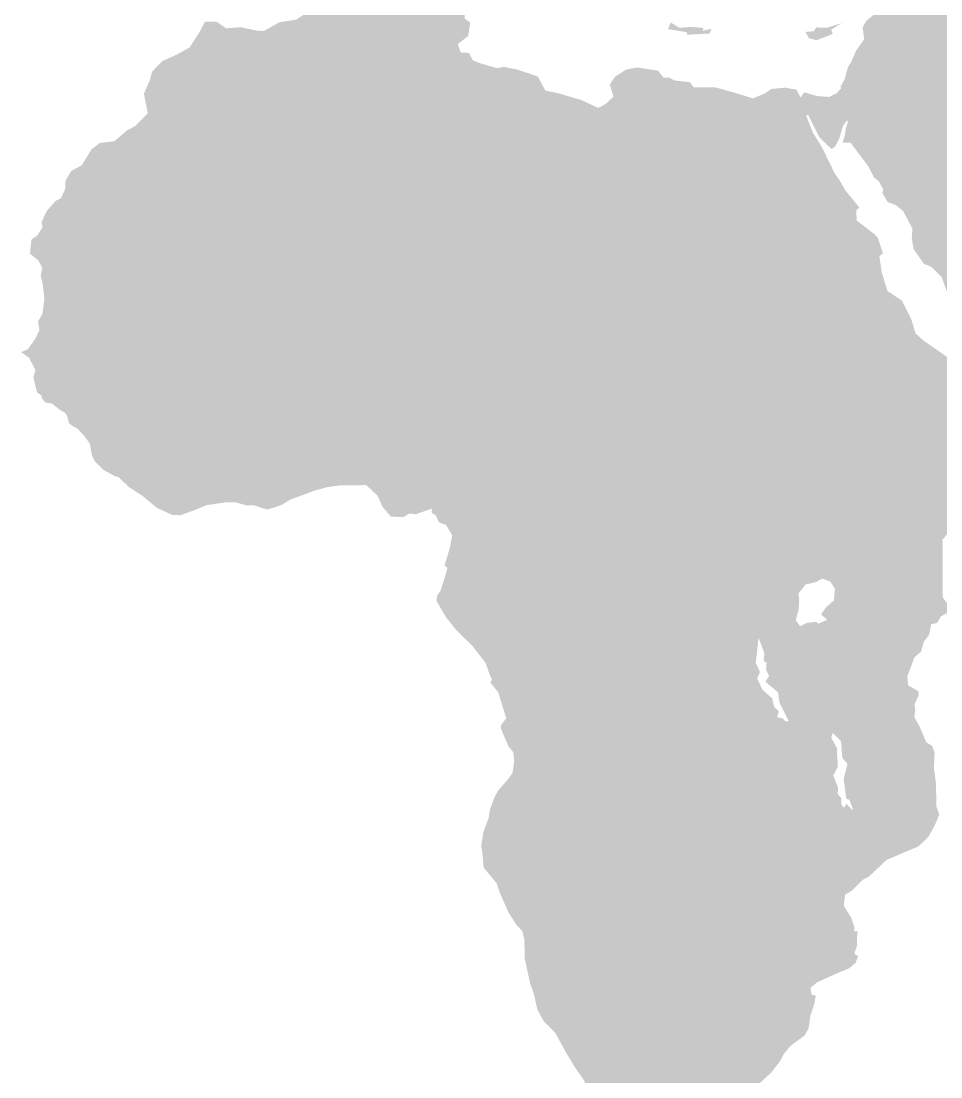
# Model space of a CAD drawing. Header units: inches. Extents: x -180 to 180, y -90 to 84.
# Drawn here: x -17.6 to 40.9, y -31.4 to 35.8 of the extents above; entities that cross this region are included whole.
import ezdxf

# ---------------------------------------------------------------- set-up
doc = ezdxf.new("R2010")
doc.units = ezdxf.units.IN
doc.header["$MEASUREMENT"] = 0

msp = doc.modelspace()

# ---------------------------------------------------------------- hatches: boundary and pattern name
for points in [[(-8.684, 27.396), (-8.665, 27.589), (-8.666, 27.656), (-8.674, 28.841), (-7.059, 29.579), (-6.061, 29.732), (-5.242, 30), (-4.86, 30.501), (-3.69, 30.897), (-3.647, 31.637), (-3.069, 31.724), (-2.617, 32.094), (-1.308, 32.263), (-1.125, 32.652), (-1.388, 32.864), (-1.733, 33.92), (-1.793, 34.528), (-2.17, 35.168), (-1.209, 35.715), (-0.127, 35.889), (0.504, 36.301), (1.467, 36.606), (3.162, 36.784), (4.816, 36.865), (5.32, 36.717), (6.262, 37.111), (7.33, 37.118), (7.737, 36.886), (8.421, 36.946), (8.218, 36.433), (8.376, 35.48), (8.141, 34.655), (7.524, 34.097), (7.613, 33.344), (8.43, 32.748), (8.439, 32.506), (9.056, 32.103), (9.482, 30.308), (9.806, 29.425), (9.86, 28.96), (9.684, 28.144), (9.756, 27.688), (9.629, 27.141), (9.716, 26.512), (9.319, 26.094), (9.911, 25.365), (9.948, 24.937), (10.304, 24.379), (10.771, 24.563), (11.561, 24.098), (12, 23.472), (8.573, 21.566), (5.678, 19.601), (4.267, 19.155), (3.158, 19.057), (3.147, 19.694), (2.684, 19.856), (2.061, 20.142), (1.823, 20.611), (-1.55, 22.793), (-4.923, 24.975), (-8.684, 27.396)], [(9.482, 30.308), (9.056, 32.103), (8.439, 32.506), (8.43, 32.748), (7.613, 33.344), (7.524, 34.097), (8.141, 34.655), (8.376, 35.48), (8.218, 36.433), (8.421, 36.946), (9.51, 37.35), (10.21, 37.23), (10.181, 36.724), (11.029, 37.092), (11.1, 36.9), (10.6, 36.41), (10.593, 35.947), (10.94, 35.699), (10.808, 34.834), (10.15, 34.331), (10.34, 33.786), (10.857, 33.769), (11.109, 33.293), (11.489, 33.137), (11.432, 32.369), (10.945, 32.082), (10.637, 31.761), (9.95, 31.376), (10.057, 30.962), (9.97, 30.539), (9.482, 30.308)], [(35.72, 32.709), (35.701, 32.716), (35.836, 32.868), (35.821, 33.277), (36.066, 33.825), (36.612, 34.202), (36.448, 34.594), (35.998, 34.645), (35.905, 35.41), (36.15, 35.822), (36.418, 36.041), (36.685, 36.26), (36.739, 36.818), (37.067, 36.623), (38.168, 36.901), (38.7, 36.713), (39.523, 36.716), (40.673, 37.091), (41.212, 37.074), (42.35, 37.23), (41.837, 36.606), (41.29, 36.359), (41.384, 35.628), (41.006, 34.419), (38.792, 33.379), (36.834, 32.313), (35.72, 32.709)], [(39.195, 32.161), (38.792, 33.379), (41.006, 34.419), (41.384, 35.628), (41.29, 36.359), (41.837, 36.606), (42.35, 37.23), (42.779, 37.385), (43.942, 37.256), (44.293, 37.002), (44.773, 37.17), (45.421, 35.978), (46.076, 35.677), (46.152, 35.093), (45.648, 34.748), (45.417, 33.968), (46.109, 33.017), (47.335, 32.469), (47.849, 31.709), (47.685, 30.985), (48.005, 30.985), (48.015, 30.452), (48.568, 29.927), (47.975, 29.976), (47.303, 30.059), (46.569, 29.099), (44.709, 29.179), (41.89, 31.19), (40.4, 31.89), (39.195, 32.161)], [(-2.17, 35.168), (-1.793, 34.528), (-1.733, 33.92), (-1.388, 32.864), (-1.125, 32.652), (-1.308, 32.263), (-2.617, 32.094), (-3.069, 31.724), (-3.647, 31.637), (-3.69, 30.897), (-4.86, 30.501), (-5.242, 30), (-6.061, 29.732), (-7.059, 29.579), (-8.674, 28.841), (-8.666, 27.656), (-8.818, 27.656), (-8.795, 27.121), (-9.413, 27.088), (-9.735, 26.861), (-10.189, 26.861), (-10.551, 26.991), (-11.393, 26.883), (-11.718, 26.104), (-12.031, 26.031), (-12.501, 24.77), (-13.891, 23.691), (-14.221, 22.31), (-14.631, 21.861), (-14.751, 21.501), (-17.003, 21.421), (-17.02, 21.422), (-16.973, 21.886), (-16.589, 22.158), (-16.262, 22.679), (-16.326, 23.018), (-15.983, 23.723), (-15.426, 24.359), (-15.089, 24.52), (-14.825, 25.104), (-14.801, 25.636), (-14.44, 26.254), (-13.774, 26.619), (-13.14, 27.64), (-13.122, 27.654), (-12.619, 28.038), (-11.689, 28.149), (-10.901, 28.832), (-10.4, 29.099), (-9.565, 29.934), (-9.815, 31.178), (-9.435, 32.038), (-9.301, 32.565), (-8.657, 33.24), (-7.654, 33.697), (-6.913, 34.11), (-6.244, 35.146), (-5.93, 35.76), (-5.194, 35.755), (-4.591, 35.331), (-3.64, 35.4), (-2.604, 35.179), (-2.17, 35.168)], [(26.29, 35.3), (26.165, 35.005), (24.725, 34.92), (24.735, 35.085), (23.515, 35.28), (23.7, 35.705), (24.247, 35.368), (25.025, 35.425), (25.769, 35.354), (25.745, 35.18), (26.29, 35.3)], [(32.732, 35.14), (32.802, 35.146), (32.947, 35.387), (33.667, 35.373), (34.576, 35.672), (33.901, 35.246), (33.974, 35.059), (33.866, 35.094), (33.675, 35.018), (33.526, 35.039), (33.476, 35), (33.456, 35.101), (33.384, 35.163), (33.191, 35.173), (32.92, 35.088), (32.732, 35.14)], [(32.732, 35.14), (32.92, 35.088), (33.191, 35.173), (33.384, 35.163), (33.456, 35.101), (33.476, 35), (33.526, 35.039), (33.675, 35.018), (33.866, 35.094), (33.974, 35.059), (34.005, 34.978), (32.98, 34.572), (32.49, 34.702), (32.257, 35.103), (32.732, 35.14)], [(35.821, 33.277), (35.553, 33.264), (35.461, 33.089), (35.126, 33.091), (35.482, 33.905), (35.98, 34.61), (35.998, 34.645), (36.448, 34.594), (36.612, 34.202), (36.066, 33.825), (35.821, 33.277)], [(25, 22), (25, 20.003), (23.85, 20), (23.838, 19.58), (19.849, 21.495), (15.861, 23.41), (14.851, 22.863), (14.144, 22.491), (13.581, 23.041), (12, 23.472), (11.561, 24.098), (10.771, 24.563), (10.304, 24.379), (9.948, 24.937), (9.911, 25.365), (9.319, 26.094), (9.716, 26.512), (9.629, 27.141), (9.756, 27.688), (9.684, 28.144), (9.86, 28.96), (9.806, 29.425), (9.482, 30.308), (9.97, 30.539), (10.057, 30.962), (9.95, 31.376), (10.637, 31.761), (10.945, 32.082), (11.432, 32.369), (11.489, 33.137), (12.663, 32.793), (13.083, 32.879), (13.919, 32.712), (15.246, 32.265), (15.714, 31.376), (16.612, 31.182), (18.021, 30.764), (19.086, 30.266), (19.574, 30.526), (20.053, 30.986), (19.82, 31.752), (20.134, 32.238), (20.855, 32.707), (21.543, 32.843), (22.896, 32.639), (23.237, 32.191), (23.609, 32.187), (23.927, 32.017), (24.921, 31.899), (25.165, 31.569), (24.803, 31.089), (24.958, 30.662), (24.7, 30.044), (25, 29.239), (25, 25.682), (25, 22)], [(35.72, 32.709), (35.546, 32.394), (35.184, 32.533), (34.975, 31.867), (35.226, 31.754), (34.971, 31.617), (34.927, 31.353), (35.398, 31.489), (35.421, 31.1), (34.923, 29.501), (34.823, 29.761), (34.265, 31.219), (34.265, 31.219), (34.265, 31.219), (34.556, 31.549), (34.488, 31.606), (34.753, 32.073), (34.955, 32.827), (35.098, 33.081), (35.126, 33.091), (35.461, 33.089), (35.553, 33.264), (35.821, 33.277), (35.836, 32.868), (35.701, 32.716), (35.72, 32.709)], [(35.546, 32.394), (35.72, 32.709), (36.834, 32.313), (38.792, 33.379), (39.195, 32.161), (39.005, 32.01), (37.002, 31.508), (37.999, 30.508), (37.668, 30.339), (37.504, 30.004), (36.741, 29.865), (36.501, 29.505), (36.069, 29.197), (34.956, 29.357), (34.923, 29.501), (35.421, 31.1), (35.398, 31.489), (35.545, 31.783), (35.546, 32.394)], [(35.398, 31.489), (34.927, 31.353), (34.971, 31.617), (35.226, 31.754), (34.975, 31.867), (35.184, 32.533), (35.546, 32.394), (35.545, 31.783), (35.398, 31.489)], [(36.866, 22), (32.9, 22), (29.02, 22), (25, 22), (25, 25.682), (25, 29.239), (24.7, 30.044), (24.958, 30.662), (24.803, 31.089), (25.165, 31.569), (26.495, 31.586), (27.458, 31.321), (28.45, 31.026), (28.914, 30.87), (29.683, 31.187), (30.095, 31.473), (30.977, 31.556), (31.688, 31.43), (31.96, 30.934), (32.192, 31.26), (32.994, 31.024), (33.773, 30.967), (34.265, 31.219), (34.265, 31.219), (34.823, 29.761), (34.923, 29.501), (34.642, 29.099), (34.427, 28.344), (34.155, 27.823), (33.921, 27.649), (33.588, 27.971), (33.137, 28.418), (32.423, 29.851), (32.32, 29.76), (32.735, 28.705), (33.349, 27.7), (34.105, 26.142), (34.474, 25.599), (34.795, 25.034), (35.692, 23.927), (35.494, 23.752), (35.526, 23.102), (36.691, 22.205), (36.866, 22)], [(34.956, 29.357), (36.069, 29.197), (36.501, 29.505), (36.741, 29.865), (37.504, 30.004), (37.668, 30.339), (37.999, 30.508), (37.002, 31.508), (39.005, 32.01), (39.195, 32.161), (40.4, 31.89), (41.89, 31.19), (44.709, 29.179), (46.569, 29.099), (47.46, 29.003), (47.709, 28.526), (48.416, 28.552), (48.808, 27.69), (49.3, 27.461), (49.471, 27.11), (50.152, 26.69), (50.213, 26.277), (50.113, 25.944), (50.24, 25.608), (50.527, 25.328), (50.661, 25), (50.81, 24.755), (51.112, 24.556), (51.39, 24.627), (51.58, 24.245), (51.618, 24.014), (52.001, 23.001), (55.007, 22.497), (55.208, 22.708), (55.667, 22), (55, 20), (52, 19), (49.117, 18.617), (48.183, 18.167), (47.467, 17.117), (47, 16.95), (46.75, 17.283), (46.367, 17.233), (45.4, 17.333), (45.217, 17.433), (44.063, 17.41), (43.792, 17.32), (43.381, 17.58), (43.116, 17.088), (43.218, 16.667), (42.779, 16.348), (42.65, 16.775), (42.348, 17.076), (42.271, 17.475), (41.754, 17.833), (41.221, 18.672), (40.939, 19.486), (40.248, 20.175), (39.802, 20.339), (39.139, 21.292), (39.024, 21.987), (39.066, 22.58), (38.493, 23.688), (38.024, 24.079), (37.484, 24.285), (37.155, 24.858), (37.209, 25.085), (36.932, 25.603), (36.64, 25.826), (36.249, 26.57), (35.64, 27.377), (35.13, 28.063), (34.632, 28.059), (34.788, 28.607), (34.832, 28.957), (34.956, 29.357)], [(-8.666, 27.656), (-8.665, 27.589), (-8.684, 27.396), (-8.687, 25.881), (-11.969, 25.933), (-11.937, 23.375), (-12.874, 23.285), (-13.119, 22.771), (-12.929, 21.327), (-16.845, 21.333), (-17.063, 21), (-17.02, 21.422), (-17.003, 21.421), (-14.751, 21.501), (-14.631, 21.861), (-14.221, 22.31), (-13.891, 23.691), (-12.501, 24.77), (-12.031, 26.031), (-11.718, 26.104), (-11.393, 26.883), (-10.551, 26.991), (-10.189, 26.861), (-9.735, 26.861), (-9.413, 27.088), (-8.795, 27.121), (-8.818, 27.656), (-8.666, 27.656)], [(-17.063, 21), (-16.845, 21.333), (-12.929, 21.327), (-13.119, 22.771), (-12.874, 23.285), (-11.937, 23.375), (-11.969, 25.933), (-8.687, 25.881), (-8.684, 27.396), (-4.923, 24.975), (-6.454, 24.957), (-5.971, 20.641), (-5.489, 16.325), (-5.315, 16.202), (-5.538, 15.502), (-9.55, 15.486), (-9.7, 15.264), (-10.087, 15.33), (-10.651, 15.133), (-11.349, 15.411), (-11.666, 15.388), (-11.834, 14.799), (-12.171, 14.617), (-12.831, 15.304), (-13.436, 16.039), (-14.1, 16.304), (-14.577, 16.598), (-15.136, 16.587), (-15.624, 16.369), (-16.121, 16.456), (-16.463, 16.135), (-16.55, 16.674), (-16.271, 17.167), (-16.146, 18.108), (-16.257, 19.097), (-16.378, 19.594), (-16.278, 20.093), (-16.536, 20.568), (-17.063, 21)], [(-11.514, 12.443), (-11.468, 12.755), (-11.553, 13.141), (-11.928, 13.422), (-12.125, 13.995), (-12.171, 14.617), (-11.834, 14.799), (-11.666, 15.388), (-11.349, 15.411), (-10.651, 15.133), (-10.087, 15.33), (-9.7, 15.264), (-9.55, 15.486), (-5.538, 15.502), (-5.315, 16.202), (-5.489, 16.325), (-5.971, 20.641), (-6.454, 24.957), (-4.923, 24.975), (-1.55, 22.793), (1.823, 20.611), (2.061, 20.142), (2.684, 19.856), (3.147, 19.694), (3.158, 19.057), (4.267, 19.155), (4.27, 16.852), (3.723, 16.184), (3.638, 15.568), (2.75, 15.41), (1.386, 15.324), (1.016, 14.968), (0.375, 14.929), (-0.266, 14.924), (-0.516, 15.116), (-1.066, 14.974), (-2.001, 14.559), (-2.192, 14.246), (-2.968, 13.798), (-3.104, 13.541), (-3.523, 13.338), (-4.006, 13.472), (-4.28, 13.228), (-4.427, 12.543), (-5.221, 11.714), (-5.198, 11.375), (-5.471, 10.951), (-5.404, 10.371), (-5.817, 10.223), (-6.05, 10.096), (-6.205, 10.524), (-6.494, 10.411), (-6.666, 10.431), (-6.851, 10.139), (-7.623, 10.147), (-7.9, 10.297), (-8.03, 10.207), (-8.335, 10.495), (-8.282, 10.793), (-8.407, 10.909), (-8.62, 10.811), (-8.581, 11.136), (-8.376, 11.394), (-8.786, 11.813), (-8.905, 12.088), (-9.127, 12.308), (-9.328, 12.334), (-9.568, 12.194), (-9.891, 12.06), (-10.165, 11.844), (-10.593, 11.924), (-10.871, 12.178), (-11.037, 12.211), (-11.298, 12.078), (-11.456, 12.077), (-11.514, 12.443)], [(14.851, 22.863), (15.097, 21.309), (15.471, 21.048), (15.487, 20.73), (15.903, 20.388), (15.686, 19.957), (15.3, 17.928), (15.248, 16.627), (13.972, 15.684), (13.54, 14.367), (13.957, 13.997), (13.954, 13.353), (14.596, 13.33), (14.496, 12.859), (14.214, 12.802), (14.181, 12.484), (13.995, 12.462), (13.319, 13.556), (13.084, 13.596), (12.302, 13.037), (11.528, 13.329), (10.99, 13.387), (10.701, 13.247), (10.115, 13.277), (9.525, 12.851), (9.015, 12.827), (7.805, 13.344), (7.331, 13.098), (6.82, 13.115), (6.445, 13.493), (5.443, 13.866), (4.368, 13.747), (4.108, 13.531), (3.967, 12.956), (3.681, 12.553), (3.611, 11.66), (2.849, 12.236), (2.49, 12.233), (2.154, 11.94), (2.177, 12.625), (1.024, 12.852), (0.993, 13.336), (0.43, 13.989), (0.296, 14.444), (0.375, 14.929), (1.016, 14.968), (1.386, 15.324), (2.75, 15.41), (3.638, 15.568), (3.723, 16.184), (4.27, 16.852), (4.267, 19.155), (5.678, 19.601), (8.573, 21.566), (12, 23.472), (13.581, 23.041), (14.144, 22.491), (14.851, 22.863)], [(23.838, 19.58), (23.887, 15.611), (23.025, 15.681), (22.568, 14.944), (22.304, 14.327), (22.512, 14.093), (22.183, 13.786), (22.297, 13.372), (22.038, 12.955), (21.937, 12.588), (22.288, 12.646), (22.498, 12.26), (22.509, 11.679), (22.876, 11.385), (22.864, 11.142), (22.231, 10.972), (21.724, 10.567), (21.001, 9.476), (20.06, 9.013), (19.094, 9.075), (18.812, 8.983), (18.911, 8.631), (18.39, 8.281), (17.965, 7.891), (16.706, 7.508), (16.456, 7.735), (16.291, 7.754), (16.106, 7.497), (15.279, 7.422), (15.436, 7.693), (15.121, 8.382), (14.98, 8.796), (14.544, 8.966), (13.954, 9.549), (14.171, 10.021), (14.627, 9.921), (14.909, 9.992), (15.468, 9.982), (14.924, 10.891), (14.96, 11.556), (14.893, 12.219), (14.496, 12.859), (14.596, 13.33), (13.954, 13.353), (13.957, 13.997), (13.54, 14.367), (13.972, 15.684), (15.248, 16.627), (15.3, 17.928), (15.686, 19.957), (15.903, 20.388), (15.487, 20.73), (15.471, 21.048), (15.097, 21.309), (14.851, 22.863), (15.861, 23.41), (19.849, 21.495), (23.838, 19.58)], [(24.567, 8.229), (23.806, 8.666), (23.459, 8.954), (23.395, 9.265), (23.557, 9.681), (23.554, 10.089), (22.978, 10.714), (22.864, 11.142), (22.876, 11.385), (22.509, 11.679), (22.498, 12.26), (22.288, 12.646), (21.937, 12.588), (22.038, 12.955), (22.297, 13.372), (22.183, 13.786), (22.512, 14.093), (22.304, 14.327), (22.568, 14.944), (23.025, 15.681), (23.887, 15.611), (23.838, 19.58), (23.85, 20), (25, 20.003), (25, 22), (29.02, 22), (32.9, 22), (36.866, 22), (37.189, 21.019), (36.969, 20.837), (37.115, 19.808), (37.482, 18.614), (37.863, 18.368), (38.41, 17.998), (37.904, 17.428), (37.167, 17.263), (36.853, 16.957), (36.754, 16.292), (36.323, 14.822), (36.43, 14.422), (36.27, 13.563), (35.864, 12.578), (35.26, 12.083), (34.832, 11.319), (34.731, 10.91), (34.257, 10.63), (33.962, 9.584), (33.975, 8.685), (33.963, 9.464), (33.825, 9.484), (33.842, 9.982), (33.722, 10.325), (33.207, 10.72), (33.087, 11.441), (33.207, 12.179), (32.743, 12.248), (32.675, 12.025), (32.074, 11.973), (32.314, 11.681), (32.4, 11.081), (31.851, 10.531), (31.353, 9.81), (30.838, 9.707), (29.997, 10.291), (29.619, 10.085), (29.516, 9.793), (29.001, 9.604), (28.967, 9.398), (27.971, 9.398), (27.834, 9.604), (27.113, 9.639), (26.752, 9.467), (26.477, 9.553), (25.962, 10.136), (25.791, 10.411), (25.07, 10.274), (24.795, 9.81), (24.537, 8.918), (24.194, 8.729), (23.887, 8.62), (24.567, 8.229)], [(36.43, 14.422), (36.323, 14.822), (36.754, 16.292), (36.853, 16.957), (37.167, 17.263), (37.904, 17.428), (38.41, 17.998), (38.991, 16.841), (39.266, 15.923), (39.814, 15.436), (41.179, 14.491), (41.735, 13.921), (42.277, 13.344), (42.59, 13), (43.081, 12.7), (42.78, 12.455), (42.352, 12.542), (42.01, 12.866), (41.599, 13.452), (41.155, 13.773), (40.897, 14.119), (40.026, 14.52), (39.341, 14.532), (39.099, 14.741), (38.513, 14.505), (37.906, 14.959), (37.594, 14.213), (36.43, 14.422)], [(-16.714, 13.595), (-17.126, 14.374), (-17.625, 14.73), (-17.185, 14.919), (-16.701, 15.622), (-16.463, 16.135), (-16.121, 16.456), (-15.624, 16.369), (-15.136, 16.587), (-14.577, 16.598), (-14.1, 16.304), (-13.436, 16.039), (-12.831, 15.304), (-12.171, 14.617), (-12.125, 13.995), (-11.928, 13.422), (-11.553, 13.141), (-11.468, 12.755), (-11.514, 12.443), (-11.658, 12.387), (-12.204, 12.466), (-12.279, 12.354), (-12.499, 12.332), (-13.218, 12.576), (-13.7, 12.586), (-15.548, 12.628), (-15.817, 12.516), (-16.148, 12.548), (-16.677, 12.385), (-16.842, 13.151), (-15.931, 13.13), (-15.691, 13.27), (-15.512, 13.279), (-15.141, 13.51), (-14.712, 13.298), (-14.278, 13.281), (-13.845, 13.505), (-14.047, 13.794), (-14.377, 13.626), (-14.687, 13.63), (-15.082, 13.876), (-15.399, 13.86), (-15.625, 13.624), (-16.714, 13.595)], [(-5.404, 10.371), (-5.471, 10.951), (-5.198, 11.375), (-5.221, 11.714), (-4.427, 12.543), (-4.28, 13.228), (-4.006, 13.472), (-3.523, 13.338), (-3.104, 13.541), (-2.968, 13.798), (-2.192, 14.246), (-2.001, 14.559), (-1.066, 14.974), (-0.516, 15.116), (-0.266, 14.924), (0.375, 14.929), (0.296, 14.444), (0.43, 13.989), (0.993, 13.336), (1.024, 12.852), (2.177, 12.625), (2.154, 11.94), (1.936, 11.641), (1.447, 11.548), (1.243, 11.111), (0.9, 10.997), (0.024, 11.019), (-0.439, 11.098), (-0.762, 10.937), (-1.203, 11.01), (-2.94, 10.963), (-2.964, 10.395), (-2.827, 9.642), (-3.512, 9.9), (-3.98, 9.862), (-4.33, 9.611), (-4.78, 9.822), (-4.955, 10.153), (-5.404, 10.371)], [(47.789, 8.003), (44.964, 5.002), (43.661, 4.958), (42.77, 4.253), (42.129, 4.234), (41.855, 3.919), (41.172, 3.919), (40.768, 4.257), (39.855, 3.839), (39.559, 3.422), (38.893, 3.501), (38.671, 3.616), (38.437, 3.589), (38.121, 3.599), (36.855, 4.448), (36.159, 4.448), (35.817, 4.777), (35.817, 5.338), (35.298, 5.506), (34.707, 6.594), (34.25, 6.826), (34.075, 7.226), (33.568, 7.713), (32.954, 7.785), (33.295, 8.355), (33.826, 8.379), (33.975, 8.685), (33.962, 9.584), (34.257, 10.63), (34.731, 10.91), (34.832, 11.319), (35.26, 12.083), (35.864, 12.578), (36.27, 13.563), (36.43, 14.422), (37.594, 14.213), (37.906, 14.959), (38.513, 14.505), (39.099, 14.741), (39.341, 14.532), (40.026, 14.52), (40.897, 14.119), (41.155, 13.773), (41.599, 13.452), (42.01, 12.866), (42.352, 12.542), (42, 12.1), (41.662, 11.631), (41.74, 11.355), (41.756, 11.051), (42.314, 11.034), (42.555, 11.105), (42.777, 10.927), (42.559, 10.573), (42.928, 10.022), (43.297, 9.54), (43.679, 9.184), (46.948, 7.997), (47.789, 8.003)], [(-16.714, 13.595), (-15.625, 13.624), (-15.399, 13.86), (-15.082, 13.876), (-14.687, 13.63), (-14.377, 13.626), (-14.047, 13.794), (-13.845, 13.505), (-14.278, 13.281), (-14.712, 13.298), (-15.141, 13.51), (-15.512, 13.279), (-15.691, 13.27), (-15.931, 13.13), (-16.842, 13.151), (-16.714, 13.595)], [(2.692, 6.259), (2.749, 7.871), (2.724, 8.507), (2.912, 9.138), (3.22, 9.444), (3.705, 10.063), (3.6, 10.332), (3.797, 10.735), (3.572, 11.328), (3.611, 11.66), (3.681, 12.553), (3.967, 12.956), (4.108, 13.531), (4.368, 13.747), (5.443, 13.866), (6.445, 13.493), (6.82, 13.115), (7.331, 13.098), (7.805, 13.344), (9.015, 12.827), (9.525, 12.851), (10.115, 13.277), (10.701, 13.247), (10.99, 13.387), (11.528, 13.329), (12.302, 13.037), (13.084, 13.596), (13.319, 13.556), (13.995, 12.462), (14.181, 12.484), (14.577, 12.085), (14.468, 11.905), (14.415, 11.572), (13.573, 10.799), (13.309, 10.16), (13.168, 9.641), (12.955, 9.418), (12.754, 8.718), (12.219, 8.306), (12.064, 7.8), (11.839, 7.397), (11.746, 6.981), (11.059, 6.644), (10.497, 7.055), (10.118, 7.039), (9.523, 6.453), (9.233, 6.444), (8.758, 5.48), (8.5, 4.772), (7.462, 4.412), (7.083, 4.465), (6.698, 4.241), (5.898, 4.262), (5.363, 4.888), (5.034, 5.612), (4.326, 6.271), (3.574, 6.258), (2.692, 6.259)], [(14.496, 12.859), (14.893, 12.219), (14.96, 11.556), (14.924, 10.891), (15.468, 9.982), (14.909, 9.992), (14.627, 9.921), (14.171, 10.021), (13.954, 9.549), (14.544, 8.966), (14.98, 8.796), (15.121, 8.382), (15.436, 7.693), (15.279, 7.422), (14.777, 6.408), (14.537, 6.227), (14.459, 5.452), (14.559, 5.031), (14.478, 4.733), (14.951, 4.21), (15.036, 3.851), (15.405, 3.335), (15.863, 3.014), (15.907, 2.557), (16.013, 2.268), (15.941, 1.728), (15.146, 1.964), (14.338, 2.228), (13.076, 2.267), (12.951, 2.322), (12.359, 2.193), (11.752, 2.327), (11.276, 2.261), (9.649, 2.284), (9.795, 3.073), (9.404, 3.735), (8.948, 3.904), (8.745, 4.352), (8.489, 4.496), (8.5, 4.772), (8.758, 5.48), (9.233, 6.444), (9.523, 6.453), (10.118, 7.039), (10.497, 7.055), (11.059, 6.644), (11.746, 6.981), (11.839, 7.397), (12.064, 7.8), (12.219, 8.306), (12.754, 8.718), (12.955, 9.418), (13.168, 9.641), (13.309, 10.16), (13.573, 10.799), (14.415, 11.572), (14.468, 11.905), (14.577, 12.085), (14.181, 12.484), (14.214, 12.802), (14.496, 12.859)], [(-16.677, 12.385), (-16.148, 12.548), (-15.817, 12.516), (-15.548, 12.628), (-13.7, 12.586), (-13.719, 12.247), (-13.828, 12.143), (-13.743, 11.811), (-13.901, 11.679), (-14.121, 11.677), (-14.382, 11.509), (-14.686, 11.528), (-15.13, 11.04), (-15.664, 11.458), (-16.085, 11.525), (-16.315, 11.807), (-16.309, 11.959), (-16.614, 12.171), (-16.677, 12.385)], [(-13.7, 12.586), (-13.218, 12.576), (-12.499, 12.332), (-12.279, 12.354), (-12.204, 12.466), (-11.658, 12.387), (-11.514, 12.443), (-11.456, 12.077), (-11.298, 12.078), (-11.037, 12.211), (-10.871, 12.178), (-10.593, 11.924), (-10.165, 11.844), (-9.891, 12.06), (-9.568, 12.194), (-9.328, 12.334), (-9.127, 12.308), (-8.905, 12.088), (-8.786, 11.813), (-8.376, 11.394), (-8.581, 11.136), (-8.62, 10.811), (-8.407, 10.909), (-8.282, 10.793), (-8.335, 10.495), (-8.03, 10.207), (-8.229, 10.129), (-8.31, 9.79), (-8.079, 9.376), (-7.832, 8.576), (-8.203, 8.455), (-8.299, 8.316), (-8.222, 8.123), (-8.281, 7.687), (-8.439, 7.686), (-8.722, 7.712), (-8.926, 7.309), (-9.209, 7.314), (-9.403, 7.527), (-9.337, 7.929), (-9.755, 8.541), (-10.017, 8.429), (-10.23, 8.406), (-10.505, 8.349), (-10.494, 8.716), (-10.655, 8.977), (-10.622, 9.268), (-10.839, 9.688), (-11.117, 10.046), (-11.917, 10.047), (-12.15, 9.859), (-12.426, 9.836), (-12.597, 9.62), (-12.712, 9.343), (-13.247, 8.903), (-13.685, 9.495), (-14.074, 9.886), (-14.33, 10.016), (-14.58, 10.214), (-14.693, 10.656), (-14.84, 10.877), (-15.13, 11.04), (-14.686, 11.528), (-14.382, 11.509), (-14.121, 11.677), (-13.901, 11.679), (-13.743, 11.811), (-13.828, 12.143), (-13.719, 12.247), (-13.7, 12.586)], [(2.692, 6.259), (1.865, 6.142), (1.619, 6.832), (1.664, 9.129), (1.463, 9.335), (1.425, 9.825), (1.078, 10.176), (0.772, 10.471), (0.9, 10.997), (1.243, 11.111), (1.447, 11.548), (1.936, 11.641), (2.154, 11.94), (2.49, 12.233), (2.849, 12.236), (3.611, 11.66), (3.572, 11.328), (3.797, 10.735), (3.6, 10.332), (3.705, 10.063), (3.22, 9.444), (2.912, 9.138), (2.724, 8.507), (2.749, 7.871), (2.692, 6.259)], [(30.834, 3.509), (29.954, 4.174), (29.716, 4.601), (29.159, 4.389), (28.697, 4.455), (28.429, 4.287), (27.98, 4.408), (27.374, 5.234), (27.213, 5.551), (26.466, 5.947), (26.213, 6.547), (25.797, 6.979), (25.124, 7.5), (25.115, 7.825), (24.567, 8.229), (23.887, 8.62), (24.194, 8.729), (24.537, 8.918), (24.795, 9.81), (25.07, 10.274), (25.791, 10.411), (25.962, 10.136), (26.477, 9.553), (26.752, 9.467), (27.113, 9.639), (27.834, 9.604), (27.971, 9.398), (28.967, 9.398), (29.001, 9.604), (29.516, 9.793), (29.619, 10.085), (29.997, 10.291), (30.838, 9.707), (31.353, 9.81), (31.851, 10.531), (32.4, 11.081), (32.314, 11.681), (32.074, 11.973), (32.675, 12.025), (32.743, 12.248), (33.207, 12.179), (33.087, 11.441), (33.207, 10.72), (33.722, 10.325), (33.842, 9.982), (33.825, 9.484), (33.963, 9.464), (33.975, 8.685), (33.826, 8.379), (33.295, 8.355), (32.954, 7.785), (33.568, 7.713), (34.075, 7.226), (34.25, 6.826), (34.707, 6.594), (35.298, 5.506), (34.62, 4.847), (34.005, 4.25), (33.39, 3.79), (32.686, 3.792), (31.881, 3.558), (31.246, 3.782), (30.834, 3.509)], [(0.024, 11.019), (-0.05, 10.707), (0.368, 10.191), (0.366, 9.465), (0.461, 8.677), (0.712, 8.312), (0.491, 7.412), (0.57, 6.914), (0.837, 6.28), (1.06, 5.929), (-0.508, 5.343), (-1.064, 5.001), (-1.965, 4.71), (-2.856, 4.994), (-2.811, 5.389), (-3.244, 6.25), (-2.984, 7.38), (-2.562, 8.22), (-2.827, 9.642), (-2.964, 10.395), (-2.94, 10.963), (-1.203, 11.01), (-0.762, 10.937), (-0.439, 11.098), (0.024, 11.019)], [(0.9, 10.997), (0.772, 10.471), (1.078, 10.176), (1.425, 9.825), (1.463, 9.335), (1.664, 9.129), (1.619, 6.832), (1.865, 6.142), (1.06, 5.929), (0.837, 6.28), (0.57, 6.914), (0.491, 7.412), (0.712, 8.312), (0.461, 8.677), (0.366, 9.465), (0.368, 10.191), (-0.05, 10.707), (0.024, 11.019), (0.9, 10.997)], [(27.374, 5.234), (27.044, 5.128), (26.403, 5.151), (25.65, 5.256), (25.279, 5.17), (25.129, 4.927), (24.805, 4.897), (24.411, 5.109), (23.297, 4.61), (22.841, 4.71), (22.704, 4.633), (22.405, 4.029), (21.659, 4.224), (20.928, 4.323), (20.291, 4.692), (19.468, 5.032), (18.932, 4.71), (18.543, 4.202), (18.453, 3.504), (17.81, 3.56), (17.133, 3.728), (16.537, 3.198), (16.013, 2.268), (15.907, 2.557), (15.863, 3.014), (15.405, 3.335), (15.036, 3.851), (14.951, 4.21), (14.478, 4.733), (14.559, 5.031), (14.459, 5.452), (14.537, 6.227), (14.777, 6.408), (15.279, 7.422), (16.106, 7.497), (16.291, 7.754), (16.456, 7.735), (16.706, 7.508), (17.965, 7.891), (18.39, 8.281), (18.911, 8.631), (18.812, 8.983), (19.094, 9.075), (20.06, 9.013), (21.001, 9.476), (21.724, 10.567), (22.231, 10.972), (22.864, 11.142), (22.978, 10.714), (23.554, 10.089), (23.557, 9.681), (23.395, 9.265), (23.459, 8.954), (23.806, 8.666), (24.567, 8.229), (25.115, 7.825), (25.124, 7.5), (25.797, 6.979), (26.213, 6.547), (26.466, 5.947), (27.213, 5.551), (27.374, 5.234)], [(-8.03, 10.207), (-7.9, 10.297), (-7.623, 10.147), (-6.851, 10.139), (-6.666, 10.431), (-6.494, 10.411), (-6.205, 10.524), (-6.05, 10.096), (-5.817, 10.223), (-5.404, 10.371), (-4.955, 10.153), (-4.78, 9.822), (-4.33, 9.611), (-3.98, 9.862), (-3.512, 9.9), (-2.827, 9.642), (-2.562, 8.22), (-2.984, 7.38), (-3.244, 6.25), (-2.811, 5.389), (-2.856, 4.994), (-3.311, 4.984), (-4.009, 5.18), (-4.65, 5.168), (-5.834, 4.994), (-6.529, 4.705), (-7.519, 4.338), (-7.712, 4.365), (-7.635, 5.188), (-7.54, 5.313), (-7.57, 5.707), (-7.994, 6.126), (-8.311, 6.193), (-8.603, 6.468), (-8.385, 6.912), (-8.485, 7.395), (-8.439, 7.686), (-8.281, 7.687), (-8.222, 8.123), (-8.299, 8.316), (-8.203, 8.455), (-7.832, 8.576), (-8.079, 9.376), (-8.31, 9.79), (-8.229, 10.129), (-8.03, 10.207)], [(-13.247, 8.903), (-12.712, 9.343), (-12.597, 9.62), (-12.426, 9.836), (-12.15, 9.859), (-11.917, 10.047), (-11.117, 10.046), (-10.839, 9.688), (-10.622, 9.268), (-10.655, 8.977), (-10.494, 8.716), (-10.505, 8.349), (-10.23, 8.406), (-10.696, 7.939), (-11.147, 7.397), (-11.2, 7.106), (-11.439, 6.786), (-11.708, 6.86), (-12.428, 7.263), (-12.949, 7.799), (-13.124, 8.164), (-13.247, 8.903)], [(-8.439, 7.686), (-8.485, 7.395), (-8.385, 6.912), (-8.603, 6.468), (-8.311, 6.193), (-7.994, 6.126), (-7.57, 5.707), (-7.54, 5.313), (-7.635, 5.188), (-7.712, 4.365), (-7.974, 4.356), (-9.005, 4.832), (-9.913, 5.594), (-10.765, 6.141), (-11.439, 6.786), (-11.2, 7.106), (-11.147, 7.397), (-10.696, 7.939), (-10.23, 8.406), (-10.017, 8.429), (-9.755, 8.541), (-9.337, 7.929), (-9.403, 7.527), (-9.209, 7.314), (-8.926, 7.309), (-8.722, 7.712), (-8.439, 7.686)], [(39.202, -4.677), (37.767, -3.677), (37.699, -3.097), (34.073, -1.06), (34.136, -0.319), (33.894, 0.06), (33.894, 0.11), (34.18, 0.515), (34.672, 1.177), (35.036, 1.906), (34.596, 3.054), (34.479, 3.556), (34.005, 4.25), (34.62, 4.847), (35.298, 5.506), (35.817, 5.338), (35.817, 4.777), (36.159, 4.448), (36.855, 4.448), (38.121, 3.599), (38.437, 3.589), (38.671, 3.616), (38.893, 3.501), (39.559, 3.422), (39.855, 3.839), (40.768, 4.257), (41.172, 3.919), (41.855, 3.919), (40.981, 2.785), (40.993, -0.858), (41.585, -1.683), (40.885, -2.083), (40.638, -2.5), (40.263, -2.573), (40.121, -3.278), (39.8, -3.681), (39.605, -4.347), (39.202, -4.677)], [(30.522, -8.284), (30.346, -8.238), (29.003, -8.407), (28.735, -8.527), (28.45, -9.165), (28.674, -9.606), (28.496, -10.79), (28.372, -11.794), (28.642, -11.972), (29.342, -12.361), (29.616, -12.179), (29.7, -13.257), (28.934, -13.249), (28.524, -12.699), (28.155, -12.272), (27.389, -12.133), (27.164, -11.609), (26.553, -11.924), (25.752, -11.785), (25.418, -11.331), (24.783, -11.239), (24.315, -11.263), (24.257, -10.952), (23.912, -10.927), (23.457, -10.868), (22.837, -11.018), (22.403, -10.993), (22.155, -11.085), (22.209, -9.895), (21.875, -9.524), (21.802, -8.909), (21.949, -8.306), (21.746, -7.92), (21.728, -7.291), (20.515, -7.3), (20.602, -6.939), (20.092, -6.943), (20.038, -7.116), (19.418, -7.155), (19.167, -7.738), (19.017, -7.988), (18.464, -7.847), (18.134, -7.988), (17.473, -8.069), (17.09, -7.546), (16.86, -7.222), (16.573, -6.623), (16.327, -5.877), (13.376, -5.864), (13.025, -5.984), (12.735, -5.966), (12.322, -6.1), (12.182, -5.79), (12.437, -5.684), (12.468, -5.248), (12.632, -4.991), (12.996, -4.781), (13.258, -4.883), (13.6, -4.5), (14.145, -4.51), (14.209, -4.793), (14.583, -4.97), (15.171, -4.344), (15.754, -3.855), (16.006, -3.535), (15.973, -2.712), (16.407, -1.741), (16.865, -1.226), (17.524, -0.744), (17.639, -0.425), (17.664, -0.058), (17.827, 0.289), (17.774, 0.856), (17.899, 1.742), (18.094, 2.366), (18.394, 2.9), (18.453, 3.504), (18.543, 4.202), (18.932, 4.71), (19.468, 5.032), (20.291, 4.692), (20.928, 4.323), (21.659, 4.224), (22.405, 4.029), (22.704, 4.633), (22.841, 4.71), (23.297, 4.61), (24.411, 5.109), (24.805, 4.897), (25.129, 4.927), (25.279, 5.17), (25.65, 5.256), (26.403, 5.151), (27.044, 5.128), (27.374, 5.234), (27.98, 4.408), (28.429, 4.287), (28.697, 4.455), (29.159, 4.389), (29.716, 4.601), (29.954, 4.174), (30.834, 3.509), (30.834, 3.509), (30.773, 2.34), (31.174, 2.204), (30.853, 1.849), (30.469, 1.584), (30.086, 1.062), (29.876, 0.597), (29.82, -0.205), (29.588, -0.587), (29.579, -1.341), (29.292, -1.62), (29.255, -2.215), (29.117, -2.292), (29.025, -2.839), (29.276, -3.294), (29.286, -3.467), (29.281, -3.455), (29.102, -5.054), (29.372, -5.616), (29.193, -6.038), (29.537, -6.754), (30.147, -7.299), (30.277, -7.848), (30.567, -8.115), (30.522, -8.284)], [(31.866, -1.027), (31.866, -1.027), (30.77, -1.015), (30.419, -1.135), (29.822, -1.443), (29.579, -1.341), (29.588, -0.587), (29.82, -0.205), (29.876, 0.597), (30.086, 1.062), (30.469, 1.584), (30.853, 1.849), (31.174, 2.204), (30.773, 2.34), (30.834, 3.509), (30.834, 3.509), (31.246, 3.782), (31.881, 3.558), (32.686, 3.792), (33.39, 3.79), (34.005, 4.25), (34.479, 3.556), (34.596, 3.054), (35.036, 1.906), (34.672, 1.177), (34.18, 0.515), (33.894, 0.11), (33.894, 0.06), (33.85, 0.128), (33.332, 0.325), (32.906, 0.087), (32.273, -0.056), (31.815, -0.64), (31.866, -1.027)], [(18.453, 3.504), (18.394, 2.9), (18.094, 2.366), (17.899, 1.742), (17.774, 0.856), (17.827, 0.289), (17.664, -0.058), (17.639, -0.425), (17.524, -0.744), (16.865, -1.226), (16.407, -1.741), (15.973, -2.712), (16.006, -3.535), (15.754, -3.855), (15.171, -4.344), (14.583, -4.97), (14.209, -4.793), (14.145, -4.51), (13.6, -4.5), (13.258, -4.883), (12.996, -4.781), (12.621, -4.438), (12.319, -4.606), (11.915, -5.038), (11.094, -3.979), (11.855, -3.427), (11.478, -2.766), (11.821, -2.514), (12.496, -2.392), (12.575, -1.949), (13.11, -2.429), (13.992, -2.471), (14.299, -1.998), (14.425, -1.333), (14.316, -0.553), (13.843, 0.039), (14.276, 1.197), (14.027, 1.396), (13.283, 1.314), (13.003, 1.831), (13.076, 2.267), (14.338, 2.228), (15.146, 1.964), (15.941, 1.728), (16.013, 2.268), (16.537, 3.198), (17.133, 3.728), (17.81, 3.56), (18.453, 3.504)], [(11.276, 2.261), (11.752, 2.327), (12.359, 2.193), (12.951, 2.322), (13.076, 2.267), (13.003, 1.831), (13.283, 1.314), (14.027, 1.396), (14.276, 1.197), (13.843, 0.039), (14.316, -0.553), (14.425, -1.333), (14.299, -1.998), (13.992, -2.471), (13.11, -2.429), (12.575, -1.949), (12.496, -2.392), (11.821, -2.514), (11.478, -2.766), (11.855, -3.427), (11.094, -3.979), (10.066, -2.969), (9.405, -2.144), (8.798, -1.111), (8.83, -0.779), (9.048, -0.459), (9.291, 0.269), (9.493, 1.01), (9.83, 1.068), (11.285, 1.058), (11.276, 2.261)], [(9.649, 2.284), (11.276, 2.261), (11.285, 1.058), (9.83, 1.068), (9.493, 1.01), (9.306, 1.161), (9.649, 2.284)], [(30.419, -1.135), (30.816, -1.699), (30.758, -2.287), (30.47, -2.414), (30.47, -2.414), (29.938, -2.348), (29.632, -2.918), (29.025, -2.839), (29.117, -2.292), (29.255, -2.215), (29.292, -1.62), (29.579, -1.341), (29.822, -1.443), (30.419, -1.135)], [(34.073, -1.06), (37.699, -3.097), (37.767, -3.677), (39.202, -4.677), (38.741, -5.909), (38.8, -6.476), (39.44, -6.84), (39.47, -7.1), (39.195, -7.704), (39.252, -8.008), (39.187, -8.486), (39.536, -9.112), (39.95, -10.098), (40.317, -10.317), (40.317, -10.317), (39.521, -10.897), (38.428, -11.285), (37.828, -11.269), (37.471, -11.569), (36.775, -11.595), (36.514, -11.721), (35.312, -11.439), (34.933, -11.48), (34.937, -11.463), (34.608, -11.081), (34.524, -10.03), (33.996, -9.495), (33.939, -9.691), (33.74, -9.417), (32.759, -9.231), (32.192, -8.93), (31.556, -8.762), (31.158, -8.595), (31.107, -8.564), (30.604, -7.542), (30.528, -6.923), (29.722, -6.244), (29.951, -5.861), (29.758, -5.467), (29.792, -5.041), (29.6, -4.896), (29.648, -4.465), (29.754, -4.452), (30.116, -4.09), (30.506, -3.569), (30.752, -3.359), (30.743, -3.034), (30.528, -2.808), (30.47, -2.414), (30.47, -2.414), (30.758, -2.287), (30.816, -1.699), (30.419, -1.135), (30.77, -1.015), (31.866, -1.027), (31.866, -1.027), (31.866, -1.027), (31.836, -1.629), (31.648, -2.329), (31.927, -2.715), (32.373, -2.49), (32.952, -2.43), (33.077, -2.547), (33.647, -2.301), (33.252, -1.958), (33.579, -1.506), (34.073, -1.06), (34.073, -1.06)], [(30.47, -2.414), (30.528, -2.808), (30.743, -3.034), (30.752, -3.359), (30.506, -3.569), (30.116, -4.09), (29.754, -4.452), (29.648, -4.465), (29.653, -4.42), (29.286, -3.467), (29.276, -3.294), (29.025, -2.839), (29.632, -2.918), (29.938, -2.348), (30.47, -2.414)], [(12.996, -4.781), (12.632, -4.991), (12.468, -5.248), (12.437, -5.684), (12.182, -5.79), (11.915, -5.038), (12.319, -4.606), (12.621, -4.438), (12.996, -4.781)], [(12.322, -6.1), (12.735, -5.966), (13.025, -5.984), (13.376, -5.864), (16.327, -5.877), (16.573, -6.623), (16.86, -7.222), (17.09, -7.546), (17.473, -8.069), (18.134, -7.988), (18.464, -7.847), (19.017, -7.988), (19.167, -7.738), (19.418, -7.155), (20.038, -7.116), (20.092, -6.943), (20.602, -6.939), (20.515, -7.3), (21.728, -7.291), (21.746, -7.92), (21.949, -8.306), (21.802, -8.909), (21.875, -9.524), (22.209, -9.895), (22.155, -11.085), (22.403, -10.993), (22.837, -11.018), (23.457, -10.868), (23.912, -10.927), (24.018, -11.237), (23.904, -11.722), (24.08, -12.191), (23.931, -12.566), (24.016, -12.911), (21.934, -12.898), (21.888, -16.08), (22.562, -16.898), (23.215, -17.523), (21.377, -17.931), (18.956, -17.789), (18.263, -17.31), (14.21, -17.353), (14.059, -17.423), (13.462, -16.971), (12.814, -16.941), (12.215, -17.112), (11.734, -17.302), (11.64, -16.673), (11.779, -15.794), (12.124, -14.878), (12.176, -14.449), (12.5, -13.548), (12.738, -13.138), (13.313, -12.484), (13.634, -12.039), (13.739, -11.298), (13.686, -10.731), (13.387, -10.374), (13.121, -9.767), (12.875, -9.167), (12.929, -8.959), (13.236, -8.563), (12.933, -7.597), (12.728, -6.927), (12.227, -6.294), (12.322, -6.1)], [(31.107, -8.564), (31.158, -8.595), (31.556, -8.762), (32.192, -8.93), (32.759, -9.231), (33.231, -9.677), (33.486, -10.526), (33.315, -10.797), (33.114, -11.607), (33.306, -12.436), (32.992, -12.784), (32.688, -13.713), (33.214, -13.972), (30.179, -14.796), (30.274, -15.508), (29.517, -15.645), (28.947, -16.043), (28.826, -16.39), (28.468, -16.468), (27.598, -17.291), (27.044, -17.938), (26.707, -17.961), (26.382, -17.846), (25.264, -17.737), (25.084, -17.662), (25.077, -17.579), (24.682, -17.353), (24.034, -17.296), (23.215, -17.523), (22.562, -16.898), (21.888, -16.08), (21.934, -12.898), (24.016, -12.911), (23.931, -12.566), (24.08, -12.191), (23.904, -11.722), (24.018, -11.237), (23.912, -10.927), (24.257, -10.952), (24.315, -11.263), (24.783, -11.239), (25.418, -11.331), (25.752, -11.785), (26.553, -11.924), (27.164, -11.609), (27.389, -12.133), (28.155, -12.272), (28.524, -12.699), (28.934, -13.249), (29.7, -13.257), (29.616, -12.179), (29.342, -12.361), (28.642, -11.972), (28.372, -11.794), (28.496, -10.79), (28.674, -9.606), (28.45, -9.165), (28.735, -8.527), (29.003, -8.407), (30.346, -8.238), (30.522, -8.284), (30.464, -8.498), (30.806, -8.578), (31.022, -8.787), (31.189, -8.73), (31.107, -8.564)], [(32.759, -9.231), (33.74, -9.417), (33.939, -9.691), (33.907, -9.802), (34.26, -10.448), (34.323, -11.653), (34.033, -12.209), (34.33, -12.945), (34.321, -13.379), (34.551, -13.672), (34.547, -14.048), (34.707, -14.262), (34.881, -14.012), (35.236, -14.401), (35.26, -14.277), (35.056, -13.743), (34.868, -13.701), (34.849, -13.568), (34.907, -13.565), (35.268, -13.888), (35.687, -14.611), (35.772, -15.897), (35.339, -16.107), (35.034, -16.801), (34.381, -16.184), (34.307, -15.479), (34.518, -15.014), (34.46, -14.613), (34.065, -14.36), (33.79, -14.452), (33.214, -13.972), (32.688, -13.713), (32.992, -12.784), (33.306, -12.436), (33.114, -11.607), (33.315, -10.797), (33.486, -10.526), (33.231, -9.677), (32.759, -9.231)], [(34.933, -11.48), (35.312, -11.439), (36.514, -11.721), (36.775, -11.595), (37.471, -11.569), (37.828, -11.269), (38.428, -11.285), (39.521, -10.897), (40.317, -10.317), (40.317, -10.317), (40.317, -10.317), (40.478, -10.765), (40.437, -11.762), (40.561, -12.639), (40.6, -14.202), (40.775, -14.692), (40.477, -15.406), (40.089, -16.101), (39.453, -16.721), (38.538, -17.101), (37.411, -17.586), (36.281, -18.66), (35.896, -18.842), (35.198, -19.553), (34.786, -19.784), (34.702, -20.497), (35.176, -21.254), (35.373, -21.841), (35.386, -22.14), (35.563, -22.09), (35.534, -23.071), (35.372, -23.535), (35.607, -23.707), (35.459, -24.123), (35.041, -24.478), (34.216, -24.816), (33.013, -25.358), (32.575, -25.727), (32.66, -26.149), (32.916, -26.216), (32.83, -26.742), (32.072, -26.734), (31.986, -26.292), (31.838, -25.843), (31.752, -25.484), (31.931, -24.369), (31.67, -23.659), (31.191, -22.252), (32.245, -21.116), (32.509, -20.395), (32.66, -20.304), (32.773, -19.716), (32.612, -19.419), (32.655, -18.672), (32.85, -17.979), (32.848, -16.713), (32.328, -16.392), (31.852, -16.319), (31.636, -16.072), (31.173, -15.861), (30.339, -15.881), (30.274, -15.508), (30.179, -14.796), (33.214, -13.972), (33.79, -14.452), (34.065, -14.36), (34.46, -14.613), (34.518, -15.014), (34.307, -15.479), (34.381, -16.184), (35.034, -16.801), (35.339, -16.107), (35.772, -15.897), (35.687, -14.611), (35.268, -13.888), (34.907, -13.565), (34.849, -13.568), (34.694, -12.422), (34.933, -11.48)], [(31.191, -22.252), (30.66, -22.152), (30.323, -22.272), (29.839, -22.102), (29.432, -22.091), (28.795, -21.639), (28.021, -21.486), (27.727, -20.852), (27.725, -20.499), (27.297, -20.392), (26.165, -19.293), (25.85, -18.714), (25.649, -18.536), (25.264, -17.737), (26.382, -17.846), (26.707, -17.961), (27.044, -17.938), (27.598, -17.291), (28.468, -16.468), (28.826, -16.39), (28.947, -16.043), (29.517, -15.645), (30.274, -15.508), (30.339, -15.881), (31.173, -15.861), (31.636, -16.072), (31.852, -16.319), (32.328, -16.392), (32.848, -16.713), (32.85, -17.979), (32.655, -18.672), (32.612, -19.419), (32.773, -19.716), (32.66, -20.304), (32.509, -20.395), (32.245, -21.116), (31.191, -22.252)], [(19.896, -24.768), (19.895, -28.461), (19.002, -28.972), (18.465, -29.045), (17.836, -28.856), (17.387, -28.784), (17.219, -28.356), (16.824, -28.082), (16.345, -28.577), (15.602, -27.821), (15.21, -27.091), (14.99, -26.117), (14.743, -25.393), (14.408, -23.853), (14.386, -22.657), (14.258, -22.111), (13.869, -21.699), (13.352, -20.873), (12.827, -19.673), (12.609, -19.045), (11.795, -18.069), (11.734, -17.302), (12.215, -17.112), (12.814, -16.941), (13.462, -16.971), (14.059, -17.423), (14.21, -17.353), (18.263, -17.31), (18.956, -17.789), (21.377, -17.931), (23.215, -17.523), (24.034, -17.296), (24.682, -17.353), (25.077, -17.579), (25.084, -17.662), (24.521, -17.887), (24.217, -17.889), (23.579, -18.281), (23.197, -17.869), (21.655, -18.219), (20.911, -18.252), (20.881, -21.814), (19.895, -21.849), (19.896, -24.768)], [(29.432, -22.091), (28.017, -22.828), (27.119, -23.574), (26.786, -24.241), (26.486, -24.616), (25.942, -24.696), (25.766, -25.175), (25.665, -25.487), (25.025, -25.72), (24.211, -25.67), (23.734, -25.39), (23.312, -25.269), (22.824, -25.5), (22.58, -25.979), (22.106, -26.28), (21.606, -26.727), (20.89, -26.829), (20.666, -26.477), (20.759, -25.868), (20.166, -24.918), (19.896, -24.768), (19.895, -21.849), (20.881, -21.814), (20.911, -18.252), (21.655, -18.219), (23.197, -17.869), (23.579, -18.281), (24.217, -17.889), (24.521, -17.887), (25.084, -17.662), (25.264, -17.737), (25.649, -18.536), (25.85, -18.714), (26.165, -19.293), (27.297, -20.392), (27.725, -20.499), (27.727, -20.852), (28.021, -21.486), (28.795, -21.639), (29.432, -22.091)], [(32.072, -26.734), (31.868, -27.178), (31.283, -27.286), (30.686, -26.744), (30.677, -26.398), (30.95, -26.023), (31.044, -25.731), (31.333, -25.66), (31.838, -25.843), (31.986, -26.292), (32.072, -26.734)], [(28.978, -28.956), (29.325, -29.257), (29.018, -29.744), (28.848, -30.07), (28.291, -30.226), (28.107, -30.546), (27.749, -30.645), (26.999, -29.876), (27.533, -29.243), (28.074, -28.851), (28.542, -28.648), (28.978, -28.956)]]:
    msp.add_hatch(color=256).paths.add_polyline_path(points, flags=0)
h = msp.add_hatch(color=256)
h.paths.add_polyline_path([(16.345, -28.577), (16.824, -28.082), (17.219, -28.356), (17.387, -28.784), (17.836, -28.856), (18.465, -29.045), (19.002, -28.972), (19.895, -28.461), (19.896, -24.768), (20.166, -24.918), (20.759, -25.868), (20.666, -26.477), (20.89, -26.829), (21.606, -26.727), (22.106, -26.28), (22.58, -25.979), (22.824, -25.5), (23.312, -25.269), (23.734, -25.39), (24.211, -25.67), (25.025, -25.72), (25.665, -25.487), (25.766, -25.175), (25.942, -24.696), (26.486, -24.616), (26.786, -24.241), (27.119, -23.574), (28.017, -22.828), (29.432, -22.091), (29.839, -22.102), (30.323, -22.272), (30.66, -22.152), (31.191, -22.252), (31.67, -23.659), (31.931, -24.369), (31.752, -25.484), (31.838, -25.843), (31.333, -25.66), (31.044, -25.731), (30.95, -26.023), (30.677, -26.398), (30.686, -26.744), (31.283, -27.286), (31.868, -27.178), (32.072, -26.734), (32.83, -26.742), (32.58, -27.47), (32.462, -28.301), (32.203, -28.752), (31.521, -29.257), (31.326, -29.402), (30.902, -29.91), (30.623, -30.424), (30.056, -31.14), (28.926, -32.172), (28.22, -32.772), (27.465, -33.227), (26.419, -33.615), (25.91, -33.667), (25.781, -33.945), (25.173, -33.797), (24.678, -33.987), (23.594, -33.794), (22.988, -33.916), (22.574, -33.864), (21.543, -34.259), (20.689, -34.417), (20.071, -34.795), (19.616, -34.819), (19.193, -34.463), (18.855, -34.444), (18.425, -33.998), (18.377, -34.137), (18.244, -33.868), (18.25, -33.281), (17.925, -32.611), (18.248, -32.429), (18.222, -31.662), (17.567, -30.726), (17.064, -29.879), (17.063, -29.876), (16.345, -28.577)], flags=0)
h.paths.add_polyline_path([(28.978, -28.956), (28.542, -28.648), (28.074, -28.851), (27.533, -29.243), (26.999, -29.876), (27.749, -30.645), (28.107, -30.546), (28.291, -30.226), (28.848, -30.07), (29.018, -29.744), (29.325, -29.257), (28.978, -28.956)], flags=0)

doc.saveas('drawing.dxf')
